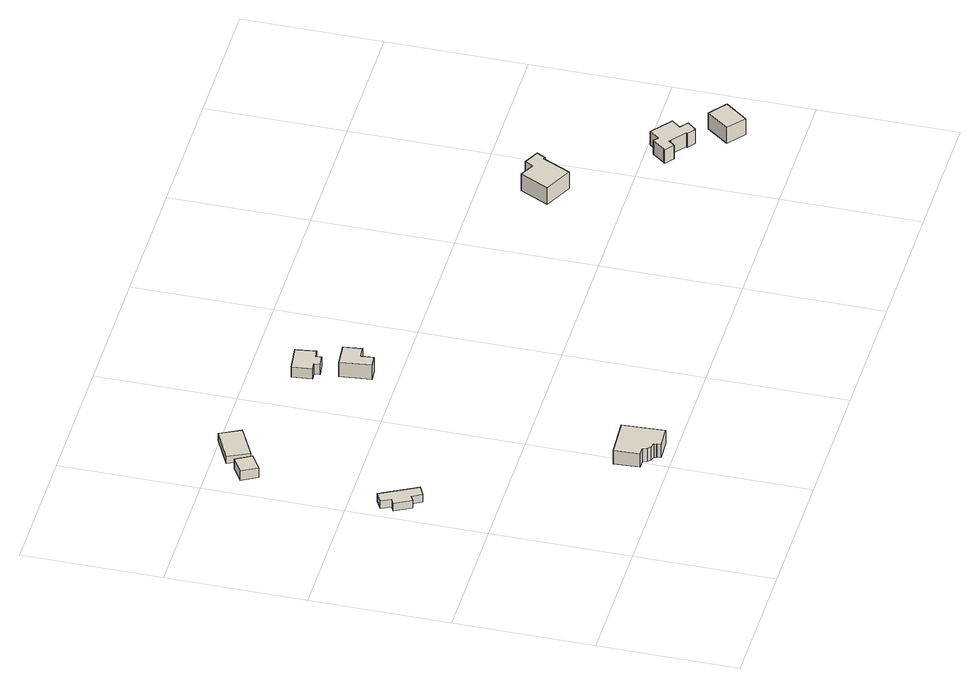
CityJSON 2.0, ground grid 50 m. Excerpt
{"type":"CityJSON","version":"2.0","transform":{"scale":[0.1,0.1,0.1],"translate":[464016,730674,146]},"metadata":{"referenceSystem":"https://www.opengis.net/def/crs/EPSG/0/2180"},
"CityObjects":{
"building1":{"type":"Building","attributes":{"przestNazw":"PL.PZGiK.336.BDOT10k","zrodloDach":"ALS_II","aktZrodla":"2024","roofType":"1000","measuredHeight":3.23},"geometry":[{"type":"Solid","lod":"1","boundaries":[[[[0,1,2,3,4,5,6,7]],[[6,8,9,7]],[[5,10,8,6]],[[4,11,10,5]],[[3,12,11,4]],[[2,13,12,3]],[[1,14,13,2]],[[0,15,14,1]],[[7,9,15,0]],[[8,10,11,12,13,14,15,9]]]]}]},
"building2":{"type":"Building","attributes":{"przestNazw":"PL.PZGiK.336.BDOT10k","zrodloDach":"ALS_II","aktZrodla":"2024","roofType":"1000","measuredHeight":5.62},"geometry":[{"type":"Solid","lod":"1","boundaries":[[[[16,17,18,19,20,21,22,23,24,25,26]],[[25,27,28,26]],[[24,29,27,25]],[[23,30,29,24]],[[22,31,30,23]],[[21,32,31,22]],[[20,33,32,21]],[[19,34,33,20]],[[18,35,34,19]],[[17,36,35,18]],[[16,37,36,17]],[[26,28,37,16]],[[27,29,30,31,32,33,34,35,36,37,28]]]]}]},
"building3":{"type":"Building","attributes":{"przestNazw":"PL.PZGiK.336.BDOT10k","zrodloDach":"ALS_II","aktZrodla":"2024","roofType":"1000","measuredHeight":4.07},"geometry":[{"type":"Solid","lod":"1","boundaries":[[[[38,39,40,41]],[[40,42,43,41]],[[39,44,42,40]],[[38,45,44,39]],[[41,43,45,38]],[[42,44,45,43]]]]}]},
"building4":{"type":"Building","attributes":{"przestNazw":"PL.PZGiK.336.BDOT10k","zrodloDach":"ALS_II","aktZrodla":"2024","roofType":"1000","measuredHeight":3.06},"geometry":[{"type":"Solid","lod":"1","boundaries":[[[[46,47,48,49]],[[48,50,51,49]],[[47,52,50,48]],[[46,53,52,47]],[[49,51,53,46]],[[50,52,53,51]]]]}]},
"building5":{"type":"Building","attributes":{"przestNazw":"PL.PZGiK.336.BDOT10k","zrodloDach":"ALS_II","aktZrodla":"2024","roofType":"1000","measuredHeight":6.03},"geometry":[{"type":"Solid","lod":"1","boundaries":[[[[54,55,56,57,58,59]],[[58,60,61,59]],[[57,62,60,58]],[[56,63,62,57]],[[55,64,63,56]],[[54,65,64,55]],[[59,61,65,54]],[[60,62,63,64,65,61]]]]}]},
"building6":{"type":"Building","attributes":{"przestNazw":"PL.PZGiK.336.BDOT10k","zrodloDach":"ALS_II","aktZrodla":"2024","roofType":"1000","measuredHeight":4.13},"geometry":[{"type":"Solid","lod":"1","boundaries":[[[[66,67,68,69,70,71,72,73]],[[72,74,75,73]],[[71,76,74,72]],[[70,77,76,71]],[[69,78,77,70]],[[68,79,78,69]],[[67,80,79,68]],[[66,81,80,67]],[[73,75,81,66]],[[74,76,77,78,79,80,81,75]]]]}]},
"building7":{"type":"Building","attributes":{"przestNazw":"PL.PZGiK.336.BDOT10k","zrodloDach":"ALS_II","aktZrodla":"2024","roofType":"1000","measuredHeight":7.07},"geometry":[{"type":"Solid","lod":"1","boundaries":[[[[82,83,84,85,86,87,88,89]],[[88,90,91,89]],[[87,92,90,88]],[[86,93,92,87]],[[85,94,93,86]],[[84,95,94,85]],[[83,96,95,84]],[[82,97,96,83]],[[89,91,97,82]],[[90,92,93,94,95,96,97,91]]]]}]},
"building8":{"type":"Building","attributes":{"przestNazw":"PL.PZGiK.336.BDOT10k","zrodloDach":"ALS_II","aktZrodla":"2024","roofType":"1000","measuredHeight":5.84},"geometry":[{"type":"Solid","lod":"1","boundaries":[[[[98,99,100,101,102,103,104,105,106,107,108,109,110,111,112,113,114,115]],[[114,116,117,115]],[[113,118,116,114]],[[112,119,118,113]],[[111,120,119,112]],[[110,121,120,111]],[[109,122,121,110]],[[108,123,122,109]],[[107,124,123,108]],[[106,125,124,107]],[[105,126,125,106]],[[104,127,126,105]],[[103,128,127,104]],[[102,129,128,103]],[[101,130,129,102]],[[100,131,130,101]],[[99,132,131,100]],[[98,133,132,99]],[[115,117,133,98]],[[116,118,119,120,121,122,123,124,125,126,127,128,129,130,131,132,133,117]]]]}]},
"building9":{"type":"Building","attributes":{"przestNazw":"PL.PZGiK.336.BDOT10k","zrodloDach":"ALS_II","aktZrodla":"2024","roofType":"1000","measuredHeight":6.8},"geometry":[{"type":"Solid","lod":"1","boundaries":[[[[134,135,136,137,138,139]],[[138,140,141,139]],[[137,142,140,138]],[[136,143,142,137]],[[135,144,143,136]],[[134,145,144,135]],[[139,141,145,134]],[[140,142,143,144,145,141]]]]}]}
},
"vertices":[
[108,765,39],[71,746,39],[52,782,39],[32,772,39],[1,831,39],[21,841,39],[3,877,39],[39,896,39],[3,877,71],[39,896,71],[21,841,71],[1,831,71],[32,772,71],[52,782,71],[71,746,71],[108,765,71],
[496,11,109],[417,7,109],[416,22,109],[413,22,109],[413,32,109],[397,37,109],[385,48,109],[378,64,109],[350,63,109],[345,156,109],[488,164,109],[345,156,165],[488,164,165],[350,63,165],[378,64,165],[385,48,165],[397,37,165],[413,32,165],[413,22,165],[416,22,165],[417,7,165],[496,11,165],
[69,1380,9],[128,1415,9],[160,1359,9],[102,1324,9],[160,1359,50],[102,1324,50],[128,1415,50],[69,1380,50],
[153,1449,4],[268,1507,4],[305,1432,4],[190,1374,4],[305,1432,35],[190,1374,35],[268,1507,35],[153,1449,35],
[756,1130,37],[715,1126,37],[720,1081,37],[677,1077,37],[664,1189,37],[749,1197,37],[664,1189,98],[749,1197,98],[677,1077,98],[720,1081,98],[715,1126,98],[756,1130,98],
[734,1284,33],[704,1280,33],[707,1259,33],[665,1254,33],[662,1276,33],[635,1272,33],[627,1345,33],[723,1357,33],[627,1345,75],[723,1357,75],[635,1272,75],[662,1276,75],[665,1254,75],[707,1259,75],[704,1280,75],[734,1284,75],
[1920,821,34],[1904,789,34],[1896,792,34],[1847,691,34],[1745,741,34],[1797,845,34],[1850,818,34],[1865,848,34],[1850,818,105],[1865,848,105],[1797,845,105],[1745,741,105],[1847,691,105],[1896,792,105],[1904,789,105],[1920,821,105],
[2204,424,45],[2179,392,45],[2207,370,45],[2181,338,45],[2178,341,45],[2175,338,45],[2149,359,45],[2151,362,45],[2100,403,45],[2095,407,45],[2077,385,45],[2075,387,45],[2046,410,45],[2051,416,45],[2084,458,45],[2086,460,45],[2102,447,45],[2131,482,45],[2102,447,103],[2131,482,103],[2086,460,103],[2084,458,103],[2051,416,103],[2046,410,103],[2075,387,103],[2077,385,103],[2095,407,103],[2100,403,103],[2151,362,103],[2149,359,103],[2175,338,103],[2178,341,103],[2181,338,103],[2207,370,103],[2179,392,103],[2204,424,103],
[2259,313,49],[2262,310,49],[2318,267,49],[2321,264,49],[2259,184,49],[2197,233,49],[2259,184,117],[2197,233,117],[2321,264,117],[2318,267,117],[2262,310,117],[2259,313,117]
]}
